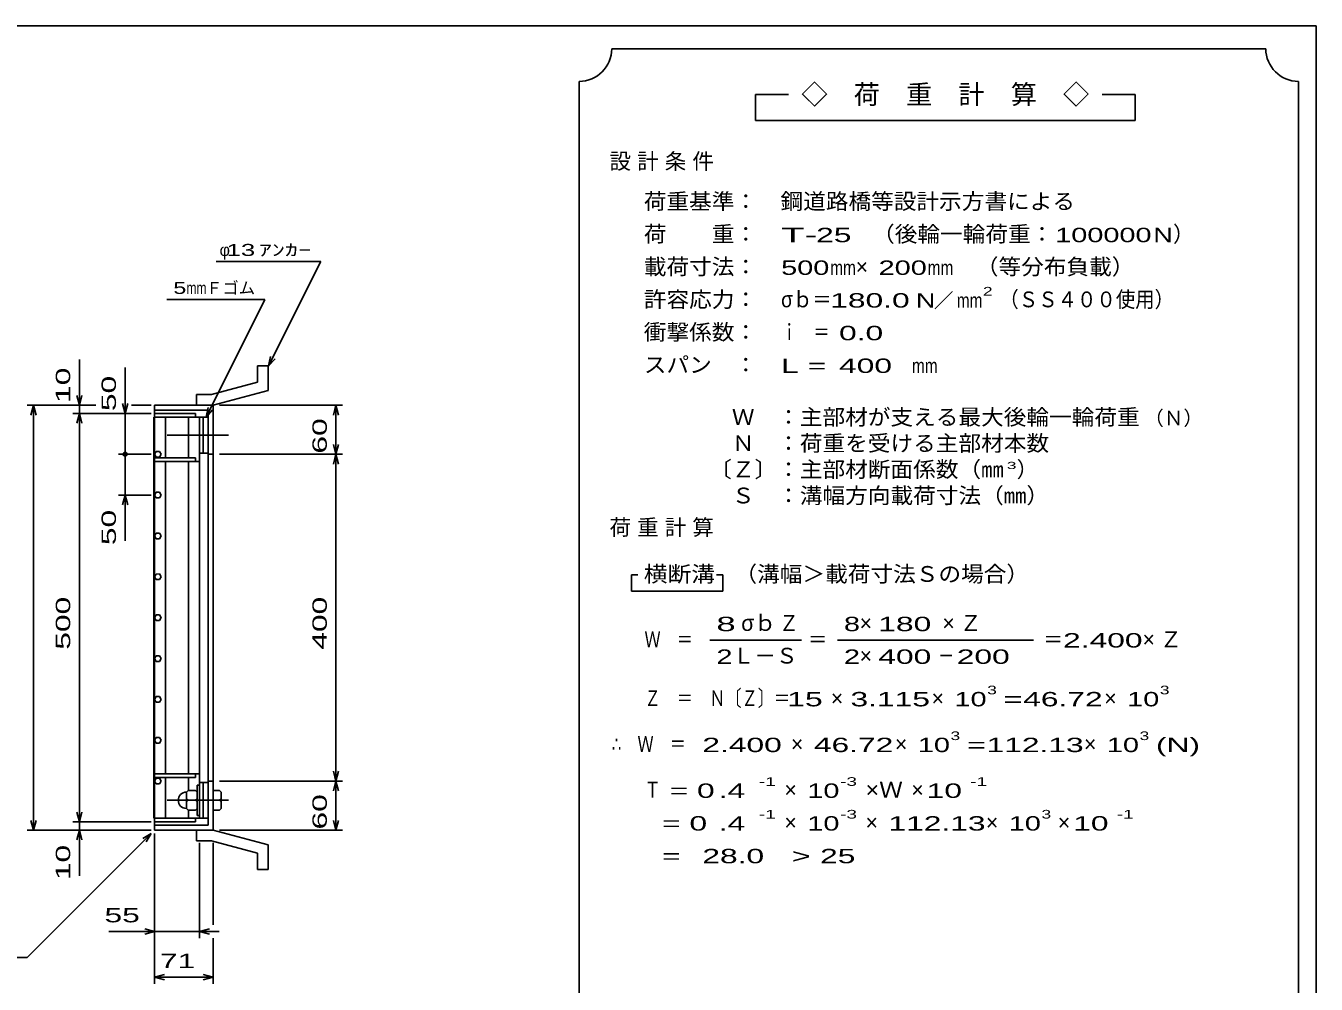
# Model space of a CAD drawing. Units: millimetres, scale not verified. Extents: x -1456 to 1385, y -1026 to 843.
# Drawn here: x -193 to 1385, y -330 to 843 of the extents above; entities that cross this region are included whole.
import ezdxf
from ezdxf.enums import TextEntityAlignment as Align

# ---------------------------------------------------------------- set-up
doc = ezdxf.new("R2010")
doc.units = ezdxf.units.MM
doc.header["$LTSCALE"] = 8
doc.linetypes.add('CHAIN', pattern=[18.5, 12, -1.5, 3.5, -1.5])
for name, color, linetype, lineweight in [('0_2', 150, 'Continuous', 25), ('16', 3, 'Continuous', 25), ('19', 6, 'Continuous', 25), ('22', 4, 'Continuous', 25), ('24', 2, 'Continuous', 25)]:
    doc.layers.add(name, color=color, linetype=linetype, lineweight=lineweight)
doc.styles.add('ベクトル', font='')
doc.styles.get('ベクトル').set_extended_font_data('ベクトル')

msp = doc.modelspace()

# ---------------------------------------------------------------- linework, layer by layer
at = {"layer": '0_2'}
for p, q in [((-1383.2, 842.8), (1384.8, 842.8)), ((1384.8, 842.8), (1384.8, -917.2))]:
    msp.add_line(p, q, dxfattribs=at)
at = {"layer": '16'}
for p, q in [((-36.7, -127), (-36.7, 364)), ((-36.7, 364), (-36, 364)), ((14, 368.5), (-36, 368.5)), ((-36, 368.5), (-36, 364)), ((-36, 364), (14, 364)), ((-36, -127), (-36, 364)), ((-36, 364), (19, 364)), ((-22.5, 314), (-22.5, 364)), ((5.5, 314), (5.5, 364)), ((14, 364), (14, 368.5)), ((19, -127), (19, 364)), ((19, 364), (23.5, 364)), ((23.5, 364), (23.5, 320)), ((29.5, 364), (23.5, 364)), ((29.5, 320), (29.5, 364)), ((-34.024, 321.95), (-36, 318.472)), ((-36, 318.472), (-33.976, 315.022)), ((-30.024, 321.978), (-34.024, 321.95)), ((-28, 318.5), (-30.024, 321.978)), ((-29.976, 315.05), (-28, 318.528)), ((23.5, 320), (19, 320)), ((23.5, 320), (29.5, 320)), ((-36, 314), (-36, 309.5)), ((14, 314), (-36, 314)), ((-36, 309.5), (19, 309.5)), ((-33.976, 315.022), (-29.976, 315.05)), ((-22.5, -72.5), (-22.5, 309.5)), ((5.5, -72.5), (5.5, 309.5)), ((14, 309.5), (14, 314)), ((-34.024, 271.95), (-36, 268.472)), ((-36, 268.472), (-33.976, 265.022)), ((-30.024, 271.978), (-34.024, 271.95)), ((-28, 268.5), (-30.024, 271.978)), ((-29.976, 265.05), (-28, 268.528)), ((-33.976, 265.022), (-29.976, 265.05)), ((-34.024, 221.95), (-36, 218.472)), ((-30.024, 221.978), (-34.024, 221.95)), ((-28, 218.5), (-30.024, 221.978)), ((-36, 218.472), (-33.976, 215.022)), ((-33.976, 215.022), (-29.976, 215.05)), ((-29.976, 215.05), (-28, 218.528)), ((-34.024, 171.95), (-36, 168.472)), ((-36, 168.472), (-33.976, 165.022)), ((-30.024, 171.978), (-34.024, 171.95)), ((-33.976, 165.022), (-29.976, 165.05)), ((-28, 168.5), (-30.024, 171.978)), ((-29.976, 165.05), (-28, 168.528)), ((-34.024, 121.95), (-36, 118.472)), ((-36, 118.472), (-33.976, 115.022)), ((-30.024, 121.978), (-34.024, 121.95)), ((-33.976, 115.022), (-29.976, 115.05)), ((-28, 118.5), (-30.024, 121.978)), ((-29.976, 115.05), (-28, 118.528)), ((-34.024, 71.95), (-36, 68.472)), ((-36, 68.472), (-33.976, 65.022)), ((-30.024, 71.978), (-34.024, 71.95)), ((-33.976, 65.022), (-29.976, 65.05)), ((-28, 68.5), (-30.024, 71.978)), ((-29.976, 65.05), (-28, 68.528)), ((-34.024, 21.95), (-36, 18.472)), ((-36, 18.472), (-33.976, 15.022)), ((-30.024, 21.978), (-34.024, 21.95)), ((-28, 18.5), (-30.024, 21.978)), ((-29.976, 15.05), (-28, 18.528)), ((-33.976, 15.022), (-29.976, 15.05)), ((-34.024, -28.05), (-36, -31.528)), ((-36, -31.528), (-33.976, -34.978)), ((-30.024, -28.022), (-34.024, -28.05)), ((-28, -31.5), (-30.024, -28.022)), ((-29.976, -34.95), (-28, -31.472)), ((-33.976, -34.978), (-29.976, -34.95)), ((-36, -77), (-36, -72.5)), ((-36, -72.5), (19, -72.5)), ((-36, -77), (14, -77)), ((-34.024, -78.05), (-36, -81.528)), ((-30.024, -78.022), (-34.024, -78.05)), ((-28, -81.5), (-30.024, -78.022)), ((-22.5, -127), (-22.5, -77)), ((5.5, -92), (5.5, -77)), ((14, -77), (14, -72.5)), ((-36, -81.528), (-33.976, -84.978)), ((-33.976, -84.978), (-29.976, -84.95)), ((-29.976, -84.95), (-28, -81.472)), ((3, -95), (5, -93)), ((5, -93), (14, -93)), ((16, -95), (14, -93)), ((16, -123.5), (16, -86.5)), ((16, -86.5), (19, -86.5)), ((23.5, -83), (19, -83)), ((19, -123.5), (19, -86.5)), ((23.5, -127), (23.5, -83)), ((23.5, -83), (29.5, -83)), ((29.5, -83), (29.5, -127)), ((3, -115), (3, -95)), ((5, -105), (3, -103)), ((5, -105), (3, -107)), ((5, -105), (14, -105)), ((14, -105), (16, -103)), ((16, -107), (14, -105)), ((3, -115), (5, -117)), ((5, -117), (14, -117)), ((5.5, -127), (5.5, -118)), ((14, -117), (16, -115)), ((16, -123.5), (19, -123.5)), ((-36.7, -127), (-36, -127)), ((-36, -127), (14, -127)), ((-36, -131.5), (-36, -127)), ((-36, -127), (19, -127)), ((14, -131.5), (-36, -131.5)), ((14, -127), (14, -131.5)), ((19, -127), (23.5, -127)), ((29.5, -127), (23.5, -127))]:
    msp.add_line(p, q, dxfattribs=at)
at = {"layer": '16', "linetype": 'CHAIN'}
for p, q in [((-20.6, 342), (54.4, 342)), ((-20.6, -105), (54.4, -105))]:
    msp.add_line(p, q, dxfattribs=at)
at = {"layer": '16'}
msp.add_arc((3, -105), 10, 90, 270, dxfattribs=at)
at = {"layer": '19'}
for p, q in [((90.11, 426.62), (103.11, 426.62)), ((90.11, 406.6), (90.11, 426.62)), ((103.11, 396.62), (103.11, 426.62)), ((90.11, 406.6), (33.78, 391.51)), ((35.5, 378.5), (103.11, 396.62)), ((15.49, 391.51), (33.78, 391.51)), ((15.49, 378.51), (15.49, 391.51)), ((-36, 368.5), (-36, 378.5)), ((-36, 378.5), (35.5, 378.5)), ((29.5, 372.5), (-36, 372.5)), ((15.5, 378.5), (35.5, 378.5)), ((29.5, -135.5), (29.5, 372.5)), ((35.5, 378.5), (35.5, -141.5)), ((35.5, 318.5), (29.5, 318.5)), ((35.5, -81.5), (29.5, -81.5)), ((43.5, -93), (35.5, -93)), ((35.5, -93), (35.5, -117)), ((45.5, -95), (43.5, -93)), ((35.5, -105), (43.5, -105)), ((45.5, -103), (43.5, -105)), ((43.5, -105), (45.5, -107)), ((45.5, -115), (45.5, -95)), ((35.5, -117), (43.5, -117)), ((43.5, -117), (45.5, -115)), ((-36, -141.5), (-36, -131.5)), ((-36, -135.5), (29.5, -135.5)), ((35.5, -141.5), (-36, -141.5)), ((15.49, -154.51), (15.49, -141.51)), ((15.5, -141.5), (35.5, -141.5)), ((103.11, -159.62), (35.5, -141.5)), ((15.49, -154.51), (33.78, -154.51)), ((90.11, -169.6), (33.78, -154.51)), ((90.11, -189.62), (90.11, -169.6)), ((103.11, -189.62), (103.11, -159.62)), ((90.11, -189.62), (103.11, -189.62))]:
    msp.add_line(p, q, dxfattribs=at)
at = {"layer": '22'}
for p, q in [((39.5, 554.5), (167.5, 554.5)), ((103.5, 426.5), (167.5, 554.5)), ((-21, 508), (99, 508)), ((27, 364), (99, 508)), ((-128, 378.5), (-128, 434.5)), ((103.5, 426.5), (105.9, 438.18)), ((103.5, 426.5), (111.5, 435.3)), ((-72, 368.5), (-72, 424.5)), ((-128, 378.5), (-131.2, 390.5)), ((-128, 378.5), (-124.8, 390.5)), ((-72, 368.5), (-75.2, 380.5)), ((-68.8, 380.5), (-72, 368.5)), ((-192, 378.5), (-108, 378.5)), ((-187.2, 366.5), (-184, 378.5)), ((-180.8, 366.5), (-184, 378.5)), ((-184, -141.5), (-184, 378.5)), ((-136, 378.5), (-108, 378.5)), ((-136, 368.5), (-40, 368.5)), ((-131.2, 356.5), (-128, 368.5)), ((-128, 368.5), (-128, 378.5)), ((-124.8, 356.5), (-128, 368.5)), ((-128, -131.5), (-128, 368.5)), ((-40, 368.5), (-80, 368.5)), ((-72, 368.5), (-72, 318.5)), ((-64, 378.5), (-40, 378.5)), ((-64, 378.5), (-40, 378.5)), ((27, 364), (29.4, 375.68)), ((27, 364), (35, 372.8)), ((43.5, 378.5), (193.9, 378.5)), ((182.7, 366.5), (185.9, 378.5)), ((189.1, 366.5), (185.9, 378.5)), ((185.9, 318.5), (185.9, 378.5)), ((-80, 318.5), (-40, 318.5)), ((-72, 268.5), (-72, 318.5)), ((43.5, 318.5), (193.9, 318.5)), ((185.9, 318.5), (182.7, 330.5)), ((182.7, 306.5), (185.9, 318.5)), ((185.9, 318.5), (189.1, 330.5)), ((189.1, 306.5), (185.9, 318.5)), ((185.9, -81.5), (185.9, 318.5)), ((-80, 268.5), (-40, 268.5)), ((-75.2, 256.5), (-72, 268.5)), ((-68.8, 256.5), (-72, 268.5)), ((-72, 212.5), (-72, 268.5)), ((185.9, -81.5), (182.7, -69.5)), ((185.9, -81.5), (189.1, -69.5)), ((43.5, -81.5), (193.9, -81.5)), ((182.7, -93.5), (185.9, -81.5)), ((189.1, -93.5), (185.9, -81.5)), ((185.9, -141.5), (185.9, -81.5)), ((-128, -131.5), (-131.2, -119.5)), ((-128, -131.5), (-124.8, -119.5)), ((-192, -141.5), (-40, -141.5)), ((-184, -141.5), (-187.2, -129.5)), ((-184, -141.5), (-180.8, -129.5)), ((-136, -131.5), (-40, -131.5)), ((-136, -141.5), (-40, -141.5)), ((-131.2, -153.5), (-128, -141.5)), ((-128, -141.5), (-128, -131.5)), ((-124.8, -153.5), (-128, -141.5)), ((-128, -197.5), (-128, -141.5)), ((43.5, -141.5), (193.9, -141.5)), ((185.9, -141.5), (182.7, -129.5)), ((185.9, -141.5), (189.1, -129.5)), ((-192, -297.5), (-40, -145.5)), ((-50.4, -151.9), (-40, -145.5)), ((-46.4, -155.9), (-40, -145.5)), ((-36, -273.5), (-36, -145.5)), ((-36, -329.5), (-36, -145.5)), ((19, -273.5), (19, -156.904)), ((35.5, -257.5), (35.5, -156.904)), ((-92, -265.5), (-36, -265.5)), ((-36, -265.5), (-48, -262.3)), ((-48, -268.7), (-36, -265.5)), ((-36, -265.5), (19, -265.5)), ((19, -265.5), (31, -262.3)), ((31, -268.7), (19, -265.5)), ((19, -265.5), (43, -265.5)), ((35.5, -329.5), (35.5, -273.5)), ((-352, -297.5), (-192, -297.5)), ((-36, -321.5), (-24, -318.3)), ((-24, -324.7), (-36, -321.5)), ((-36, -321.5), (35.5, -321.5)), ((35.5, -321.5), (23.5, -318.3)), ((23.5, -324.7), (35.5, -321.5))]:
    msp.add_line(p, q, dxfattribs=at)
msp.add_circle((-72, 318.5), 2.4, dxfattribs=at)
at = {"layer": '24', "color": 4}
for p, q in [((1323.2, 814.8), (523.2, 814.8)), ((483.2, 774.8), (483.2, -465.2)), ((1363.2, -465.2), (1363.2, 774.8)), ((739.2, 758.8), (699.2, 758.8)), ((699.2, 758.8), (699.2, 726.8)), ((1163.2, 758.8), (1123.2, 758.8)), ((1163.2, 726.8), (1163.2, 758.8)), ((699.2, 726.8), (1163.2, 726.8)), ((555.2, 170.8), (547.2, 170.8)), ((547.2, 170.8), (547.2, 150.8)), ((659.2, 170.8), (651.2, 170.8)), ((659.2, 150.8), (659.2, 170.8)), ((547.2, 150.8), (659.2, 150.8)), ((643.2, 90.8), (755.2, 90.8)), ((799.2, 90.8), (1039.2, 90.8))]:
    msp.add_line(p, q, dxfattribs=at)
for centre, start, end in [((483.2, 814.8), 270, 0), ((1363.2, 814.8), 180, 270)]:
    msp.add_arc(centre, 40, start, end, dxfattribs=at)

# ---------------------------------------------------------------- texts
at = {"layer": '22', "color": 2, "style": 'ベクトル'}
for s, p in [('φ', (43.5, 568.5)), ('Ｆゴム', (27, 522))]:
    msp.add_text(s, height=14.66, dxfattribs=at).set_placement(p, align=Align.MIDDLE_LEFT)
for s, height, width, p in [(' 13 ', 14.66, 1.6, (43.5, 568.5)), ('ｱﾝｶｰ', 14.66, 1.6, (91.5, 568.5)), ('5', 14.66, 1.45, (-13, 522)), ('mm', 14.66, 0.75, (3, 522)), (' 55 ', 17.6, 1.65, (-108, -245.5)), (' 71 ', 17.6, 1.65, (-40.25, -301.5))]:
    msp.add_text(s, height=height, dxfattribs=dict(at, width=width)).set_placement(p, align=Align.MIDDLE_LEFT)
at = {"layer": '22', "color": 2, "style": 'ベクトル', "width": 1.65}
for s, p in [(' 10 ', (-148, 370.5)), (' 50 ', (-92, 360.5)), (' 60 ', (165.9, 308.5)), (' 50 ', (-92, 196.5)), (' 500 ', (-148, 68.5)), (' 400 ', (165.9, 68.5)), (' 60 ', (165.9, -151.5)), (' 10 ', (-148, -213.5))]:
    msp.add_text(s, height=17.6, rotation=90, dxfattribs=at).set_placement(p, align=Align.MIDDLE_LEFT)
at = {"layer": '24', "style": 'ベクトル'}
for s, height, p in [('◇\u3000荷\u3000重\u3000計\u3000算\u3000◇', 23.46, (755.2, 758.8)), ('）', 19.35, (1209.6, 588)), ('×', 19.35, (821.6, 548)), ('／', 17.6, (917.2, 506.8)), ('（Ｎ）', 17.6, (1174.4, 362.8)), ('）', 19.35, (1018.4, 300)), ('σｂ', 19.35, (681.6, 112)), ('×', 19.35, (826.4, 112)), ('Ｌ－Ｓ', 19.35, (671.2, 72)), ('×', 19.35, (826.4, 72)), ('×', 19.35, (791.2, 20)), ('×', 19.35, (914.4, 20)), ('×', 19.35, (1125.6, 20)), ('×', 19.35, (742.4, -36)), ('×', 19.35, (869.6, -36)), ('×', 19.35, (1100.8, -36)), ('×', 19.35, (734.4, -92)), ('×', 19.35, (889.6, -92)), ('×', 19.35, (734.4, -132)), ('×', 19.35, (833.6, -132)), ('×', 19.35, (980.8, -132)), ('×', 19.35, (1068.8, -132))]:
    msp.add_text(s, height=height, dxfattribs=at).set_placement(p, align=Align.MIDDLE_LEFT)
for s, height, width, p in [('荷重基準：\u3000', 19.35, 1.05, (562.4, 628)), ('鋼道路橋等設計示方書による', 19.35, 1.05, (729.6, 628)), ('荷\u3000\u3000重：\u3000', 19.35, 1.05, (562.4, 588)), ('（後輪一輪荷重：', 19.35, 1.05, (841.6, 588)), ('T-', 17.6, 2, (730.4, 586.8)), (' 25 ', 17.6, 1.65, (762.4, 586.8)), ('100000', 17.6, 1.5, (1065.6, 586.8)), ('N', 17.6, 1.4, (1185.6, 586.8)), ('載荷寸法：\u3000', 19.35, 1.05, (562.4, 548)), ('500', 17.6, 1.5, (730.4, 546.8)), ('200', 17.6, 1.5, (849.6, 546.8)), ('\u3000（等分布負載）', 19.35, 1.05, (940.8, 548)), ('mm', 17.6, 0.8, (790.4, 546.8)), ('mm', 17.6, 0.8, (909.6, 546.8)), ('2', 10.56, 1.5, (977.2, 518)), ('（ＳＳ４００使用）', 19.35, 0.9, (997.2, 508)), ('許容応力：\u3000', 19.35, 1.05, (562.4, 508)), ('σｂ＝', 19.35, 0.9, (730.4, 508)), ('180.0', 17.6, 1.65, (790.4, 506.8)), ('N', 17.6, 1.4, (895.2, 506.8)), ('mm', 17.6, 0.8, (945.2, 506.8)), ('衝撃係数：\u3000', 19.35, 1.05, (562.4, 468)), ('ｉ\u3000＝', 19.35, 0.75, (730.4, 468)), (' 0.0', 17.6, 1.65, (790.4, 466.8)), ('スパン\u3000：\u3000', 19.35, 1.05, (562.4, 428)), ('L =', 17.6, 1.65, (730.4, 426.8)), (' 400 ', 17.6, 1.65, (790.4, 426.8)), ('mm', 17.6, 0.8, (890.4, 426.8)), ('\u3000Ｗ\u3000：主部材が支える最大後輪一輪荷重', 19.35, 1.05, (642.4, 364)), ('\u3000Ｎ\u3000：荷重を受ける主部材本数', 19.35, 1.05, (642.4, 332)), ('〔Ｚ〕：主部材断面係数（㎜', 19.35, 1.05, (642.4, 300)), ('3', 8.798, 1.8, (1006.4, 304.8)), ('\u3000Ｓ\u3000：溝幅方向載荷寸法（㎜）', 19.35, 1.05, (642.4, 268)), ('横断溝', 19.35, 1.1, (562.4, 172)), ('\u3000（溝幅＞載荷寸法Ｓの場合）', 19.35, 1.05, (645.6, 172)), ('8', 17.6, 1.8, (651.2, 110.8)), ('Ｚ', 19.35, 0.9, (728, 112)), ('8', 17.6, 1.5, (807.2, 110.8)), (' 180 ', 17.6, 1.65, (838.4, 110.8)), ('Ｗ\u3000＝', 19.35, 0.75, (563.2, 92)), ('＝', 19.35, 0.9, (763.2, 92)), ('＝', 19.35, 0.9, (1051.2, 92)), ('2.400', 17.6, 1.65, (1075.2, 90.8)), ('2', 17.6, 1.5, (651.2, 70.8)), ('2', 17.6, 1.5, (807.2, 70.8)), (' 400 ', 17.6, 1.65, (838.4, 70.8)), (' 200 ', 17.6, 1.65, (934.4, 70.8)), ('－', 19.35, 0.75, (922.4, 72)), ('Ｚ\u3000＝\u3000Ｎ〔Ｚ〕＝', 19.35, 0.75, (563.2, 20)), ('3', 10.56, 1.5, (982.4, 30)), ('3', 10.56, 1.5, (1193.6, 30)), (' 15 ', 17.6, 1.65, (727.2, 18.8)), ('3.115', 17.6, 1.65, (815.2, 18.8)), ('10', 17.6, 1.5, (942.4, 18.8)), ('=', 17.6, 1.7, (1002.4, 18.8)), ('46.72', 17.6, 1.65, (1026.4, 18.8)), ('10', 17.6, 1.5, (1153.6, 18.8)), ('∴\u3000Ｗ\u3000＝', 19.35, 0.75, (523.2, -36)), (' 2.400', 17.6, 1.65, (623.2, -37.2)), ('46.72', 17.6, 1.65, (770.4, -37.2)), ('10', 17.6, 1.5, (897.6, -37.2)), ('3', 10.56, 1.5, (937.6, -26)), ('112.13', 17.6, 1.65, (981.6, -37.2)), ('10', 17.6, 1.5, (1128.8, -37.2)), ('3', 10.56, 1.5, (1168.8, -26)), ('(N)', 17.6, 1.65, (1188.8, -37.2)), ('=', 17.6, 1.7, (957.6, -37.2)), ('-1', 10.56, 1.65, (703.2, -82)), ('-3', 10.56, 1.65, (802.4, -82)), ('-1', 10.56, 1.65, (961.6, -82)), ('Ｔ', 19.35, 0.75, (563.2, -92)), (' = 0', 17.6, 1.65, (583.2, -93.2)), (' .4 ', 17.6, 1.65, (643.2, -93.2)), ('10', 17.6, 1.5, (762.4, -93.2)), ('×Ｗ', 19.35, 1.1, (833.6, -92)), (' 10 ', 17.6, 1.65, (897.6, -93.2)), ('  = 0', 17.6, 1.65, (563.2, -133.2)), (' .4 ', 17.6, 1.65, (643.2, -133.2)), ('-1', 10.56, 1.65, (703.2, -122)), ('10', 17.6, 1.5, (762.4, -133.2)), ('-3', 10.56, 1.65, (802.4, -122)), ('112.13', 17.6, 1.65, (861.6, -133.2)), ('10', 17.6, 1.5, (1008.8, -133.2)), ('3', 10.56, 1.5, (1048.8, -122)), (' 10 ', 17.6, 1.65, (1076.8, -133.2)), ('-1', 10.56, 1.65, (1140.8, -122)), ('  =', 17.6, 1.65, (563.2, -173.2)), (' 28.0', 17.6, 1.65, (623.2, -173.2)), ('>', 17.6, 1.7, (743.2, -173.2)), (' 25 ', 17.6, 1.65, (767.2, -173.2))]:
    msp.add_text(s, height=height, dxfattribs=dict(at, width=width)).set_placement(p, align=Align.MIDDLE_LEFT)
at = {"layer": '24', "char_height": 19.35, "attachment_point": 4, "style": 'ベクトル'}
for s, insert in [('\\T1.28;設計条件', (520.4, 676)), ('\\T1.28;荷重計算', (520.4, 228)), ('\\T1.42;×Ｚ', (927.6, 112)), ('\\T1.42;×Ｚ', (1172.4, 92))]:
    msp.add_mtext(s, dxfattribs=dict(at, insert=insert))

doc.saveas('drawing.dxf')
